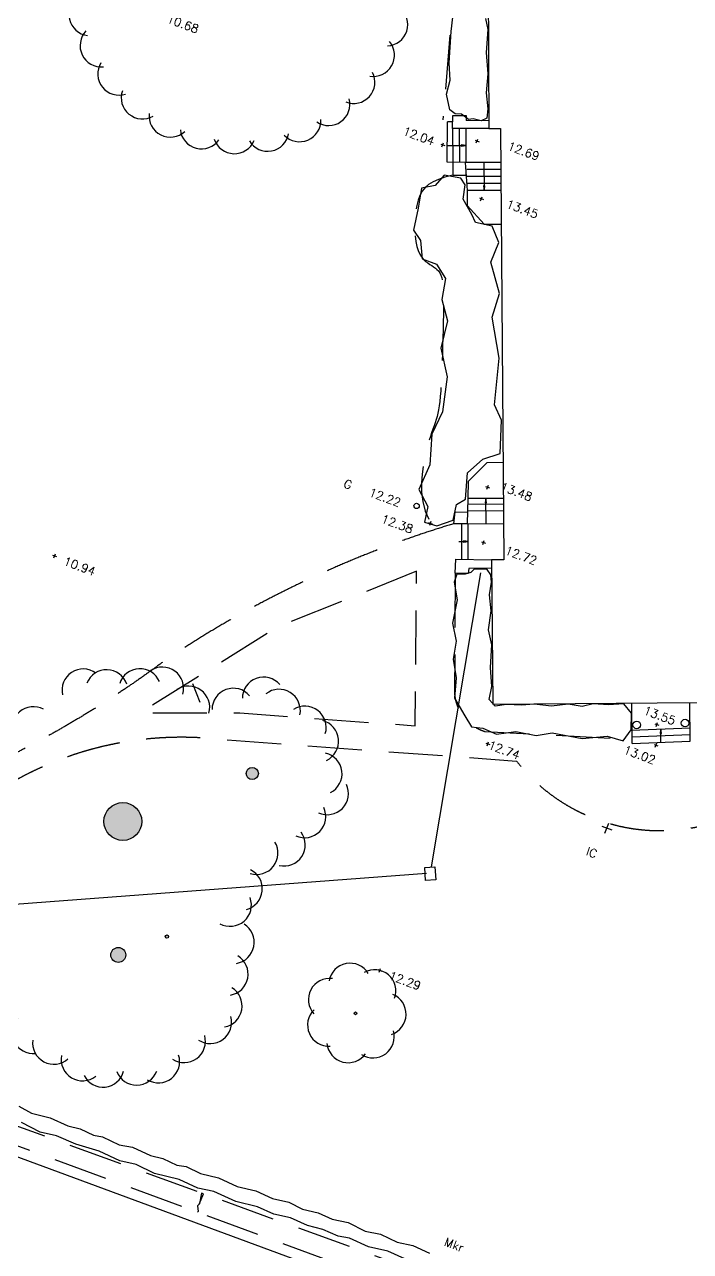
# Model space of a CAD drawing. Header units: millimetres. Extents: x 521005098 to 522149999836, y 174611071 to 175300000107.
# Drawn here: x 521419283 to 521450603, y 174895454 to 174953142 of the extents above; entities that cross this region are included whole.
import ezdxf

# ---------------------------------------------------------------- set-up
doc = ezdxf.new("R2010")
doc.units = ezdxf.units.MM
doc.header["$LTSCALE"] = 200
doc.linetypes.add('survey-A$0$DASHED', pattern=[19.05, 12.7, -6.35])
for name, color, linetype in [('0-35TEXT', 3, 'Continuous'), ('survey-A$0$BOUNDARY', 8, 'Continuous'), ('survey-A$0$BT', 8, 'Continuous'), ('survey-A$0$BUILDING', 8, 'Continuous'), ('survey-A$0$DETAIL', 8, 'Continuous'), ('survey-A$0$LEVEL', 8, 'Continuous'), ('survey-A$0$SERVICE', 8, 'Continuous'), ('survey-A$0$STAIRS', 8, 'Continuous'), ('survey-A$0$TEXT_SERVICE', 8, 'Continuous'), ('survey-A$0$VEGETATION', 8, 'Continuous')]:
    doc.layers.add(name, color=color, linetype=linetype)
doc.styles.add('survey-A$0$ROMANS', font='Romans.shx')

# ---------------------------------------------------------------- blocks, each defined once
blk = doc.blocks.new('survey-A')
at = {"layer": 'survey-A$0$VEGETATION', "linetype": 'Continuous'}
h = blk.add_hatch(color=256, dxfattribs=at)
edge = h.paths.add_edge_path()
edge.add_arc((521423908, 174915671), 891, -20.42304, 339.57696)
edge = h.paths.add_edge_path()
edge.add_arc((521429994, 174917929), 286, -20.42304, 339.57696)
edge = h.paths.add_edge_path()
edge.add_arc((521423691, 174909397), 350, -20.42304, 339.57696)
edge = h.paths.add_edge_path()
edge.add_arc((521425979, 174910258), 79.6, -20.42304, 339.57696)
edge = h.paths.add_edge_path()
edge.add_arc((521434848, 174906650), 63.7, -20.42304, 339.57696)
at = {"layer": 'survey-A$0$BOUNDARY', "linetype": 'Continuous', "flags": 128}
blk.add_lwpolyline([(521396710, 174908116), (521439370, 174892370), (521426162, 174856572)], dxfattribs=at)
at = {"layer": 'survey-A$0$BT', "linetype": 'Continuous', "flags": 128}
for points in [[(521440727, 174927362), (521438408, 174913532)], [(521438184, 174913228), (521395075, 174909980)]]:
    blk.add_lwpolyline(points, dxfattribs=at)
at = {"layer": 'survey-A$0$BUILDING', "linetype": 'Continuous', "flags": 128}
blk.add_lwpolyline([(521462390, 174948417), (521462407, 174958267), (521454999, 174958205), (521455011, 174955165), (521441081, 174955045), (521441120, 174948250), (521441672, 174948249), (521441832, 174927969), (521441250, 174927978), (521441313, 174921193), (521462575, 174921362), (521462547, 174928158), (521459179, 174928140), (521459069, 174948399), (521462390, 174948417)], dxfattribs=at)
at = {"layer": 'survey-A$0$DETAIL', "linetype": 'Continuous'}
for p, q in [((521439418, 174948575), (521439174, 174948575)), ((521441121, 174948620), (521440048, 174948623)), ((521441120, 174948250), (521439417, 174948255)), ((521440013, 174946662), (521439165, 174946663)), ((521440908, 174943754), (521441708, 174943760)), ((521441044, 174932553), (521441796, 174932559)), ((521427547, 174921259), (521427192, 174922146))]:
    blk.add_line(p, q, dxfattribs=at)
at = {"layer": 'survey-A$0$DETAIL', "linetype": 'survey-A$0$DASHED', "flags": 128}
for points in [[(521439472, 174929672, 0.073938), (521425986, 174923314, -0.121747), (521404696, 174914286), (521398264, 174914217, -0.414954), (521395448, 174919184), (521401602, 174935947), (521409246, 174956822), (521414615, 174971446), (521422009, 174991648), (521425649, 175001922)], [(521439543, 174927326), (521439502, 174921852, 0.331), (521440921, 174919908), (521447879, 174919535)], [(521380766, 174879144), (521387334, 174897094), (521390386, 174905477), (521392410, 174911187, -0.178501), (521394051, 174912723, -0.118015), (521397225, 174912355, 0.092724), (521417508, 174916768, -0.18539), (521428659, 174919520), (521442420, 174918512, 0.368926), (521453377, 174916339), (521463405, 174916335)], [(521416559, 174822110), (521416301, 174822501), (521422247, 174841796), (521426003, 174851766, 0.919436), (521429246, 174860328), (521433130, 174871660), (521441698, 174893102), (521415461, 174902594), (521413552, 174902405)]]:
    blk.add_lwpolyline(points, format="xyb", dxfattribs=at)
for points in [[(521447751, 174956393), (521439537, 174955825), (521438960, 174948658)], [(521439422, 174946053), (521439057, 174945962), (521438749, 174945862), (521438494, 174945749), (521438286, 174945620), (521438118, 174945473), (521437985, 174945303), (521437881, 174945109), (521437799, 174944886), (521437735, 174944634), (521437688, 174944359), (521437657, 174944070), (521437642, 174943776), (521437643, 174943484), (521437660, 174943203), (521437692, 174942943), (521437739, 174942711), (521437801, 174942513), (521437875, 174942348), (521437959, 174942212), (521438050, 174942099), (521438146, 174942007), (521438244, 174941930), (521438341, 174941864), (521438435, 174941806), (521438523, 174941750), (521438605, 174941692), (521438681, 174941629), (521438749, 174941555), (521438809, 174941466), (521438861, 174941358), (521438904, 174941226), (521438939, 174941065), (521438963, 174940874), (521438980, 174940651), (521438989, 174940401), (521438992, 174940124), (521438990, 174939823), (521438985, 174939500), (521438976, 174939158), (521438967, 174938797), (521438957, 174938422), (521438947, 174938038), (521438936, 174937651), (521438924, 174937269), (521438910, 174936898), (521438895, 174936544), (521438878, 174936213), (521438859, 174935914), (521438838, 174935649), (521438814, 174935417), (521438787, 174935212), (521438757, 174935029), (521438723, 174934863), (521438685, 174934710), (521438643, 174934564), (521438596, 174934420), (521438545, 174934274), (521438490, 174934120), (521438431, 174933952), (521438370, 174933767), (521438305, 174933559), (521438238, 174933321), (521438170, 174933051), (521438101, 174932741), (521438033, 174932389), (521437977, 174932002), (521437946, 174931588), (521437952, 174931155), (521438009, 174930711), (521438128, 174930266), (521438323, 174929826), (521438605, 174929402)], [(521413552, 174902405), (521439949, 174892693), (521427825, 174859865)]]:
    blk.add_lwpolyline(points, dxfattribs=at)
at = {"layer": 'survey-A$0$DETAIL', "linetype": 'Continuous', "flags": 128}
for points in [[(521439417, 174948255), (521439419, 174948865), (521440049, 174948863), (521440048, 174948623)], [(521439423, 174946663), (521439422, 174946053), (521440052, 174946052), (521440053, 174946306)], [(521440013, 174946662), (521440098, 174945345), (521440104, 174944628), (521440908, 174943754)], [(521440122, 174929666), (521440151, 174930867), (521440159, 174931670), (521441044, 174932553)], [(521440122, 174929666), (521439472, 174929672), (521439535, 174930224), (521440135, 174930209)], [(521441254, 174927574), (521440177, 174927564), (521440147, 174927337), (521439543, 174927349), (521439560, 174928005), (521441250, 174927978)]]:
    blk.add_lwpolyline(points, dxfattribs=at)
at = {"layer": 'survey-A$0$DETAIL', "flags": 128}
for points in [[(521440976, 174930841), (521440984, 174930849)], [(521427507, 174897703), (521427505, 174897695), (521427420, 174897593), (521427442, 174897328), (521427420, 174897302)]]:
    blk.add_lwpolyline(points, dxfattribs=at)
at = {"layer": 'survey-A$0$DETAIL', "linetype": 'survey-A$0$DASHED', "flags": 128}
blk.add_lwpolyline([(521437720, 174927433), (521431196, 174924815), (521424728, 174920779), (521429410, 174920779), (521437656, 174920170)], close=True, dxfattribs=at)
at = {"layer": 'survey-A$0$DETAIL', "flags": 128}
blk.add_lwpolyline([(521427507, 174897703), (521427705, 174898164), (521427610, 174898195)], close=True, dxfattribs=at)
at = {"layer": 'survey-A$0$DETAIL', "linetype": 'Continuous'}
for centre in [(521448076, 174920211), (521450350, 174920295)]:
    blk.add_circle(centre, 180, dxfattribs=at)
at = {"layer": 'survey-A$0$LEVEL', "flags": 128}
for points in [[(521438858, 174947519), (521439045, 174947449)], [(521438916, 174947390), (521438986, 174947578)], [(521440472, 174947700), (521440659, 174947630)], [(521440530, 174947572), (521440600, 174947759)], [(521440734, 174944858), (521440804, 174945045)], [(521440676, 174944986), (521440863, 174944917)], [(521440968, 174931425), (521441156, 174931355)], [(521441027, 174931296), (521441097, 174931483)], [(521438282, 174929725), (521438469, 174929655)], [(521438340, 174929596), (521438410, 174929784)], [(521440838, 174928690), (521440907, 174928878)], [(521440779, 174928819), (521440966, 174928749)], [(521420604, 174928191), (521420792, 174928122)], [(521420663, 174928063), (521420733, 174928250)], [(521448927, 174920265), (521449114, 174920195)], [(521448985, 174920137), (521449055, 174920324)], [(521440976, 174919357), (521441163, 174919287)], [(521441035, 174919228), (521441104, 174919416)], [(521448888, 174919293), (521449075, 174919224)], [(521448947, 174919165), (521449016, 174919352)], [(521435903, 174908707), (521436091, 174908637)], [(521435962, 174908578), (521436032, 174908766)]]:
    blk.add_lwpolyline(points, dxfattribs=at)
at = {"layer": 'survey-A$0$SERVICE'}
for p, q in [((521446581, 174915128), (521446756, 174915596)), ((521446434, 174915449), (521446903, 174915275))]:
    blk.add_line(p, q, dxfattribs=at)
at = {"layer": 'survey-A$0$SERVICE', "linetype": 'Continuous', "flags": 128}
blk.add_lwpolyline([(521438102, 174913504), (521438580, 174913541), (521438627, 174912933), (521438148, 174912896)], close=True, dxfattribs=at)
at = {"layer": 'survey-A$0$SERVICE', "linetype": 'Continuous'}
blk.add_circle((521437723, 174930506), 125, dxfattribs=at)
at = {"layer": 'survey-A$0$STAIRS', "linetype": 'Continuous'}
for p, q in [((521439165, 174946663), (521439174, 174948575)), ((521439417, 174948255), (521439423, 174946663)), ((521439727, 174948256), (521439733, 174946664)), ((521440037, 174948257), (521440043, 174946665)), ((521441685, 174946660), (521440013, 174946662)), ((521441688, 174946331), (521440090, 174946333)), ((521441690, 174946001), (521440093, 174946003)), ((521441693, 174945672), (521440095, 174945674)), ((521441695, 174945342), (521440098, 174945345)), ((521440151, 174930867), (521441809, 174930880)), ((521439845, 174928001), (521439852, 174929669)), ((521440145, 174928000), (521440152, 174929667)), ((521447853, 174919342), (521447838, 174921244)), ((521450587, 174919444), (521450573, 174921266)), ((521447830, 174919972), (521450582, 174920074)), ((521447851, 174919657), (521450585, 174919759)), ((521447853, 174919342), (521450587, 174919444))]:
    blk.add_line(p, q, dxfattribs=at)
at = {"layer": 'survey-A$0$STAIRS', "flags": 128}
for points in [[(521439169, 174947454), (521440040, 174947461)], [(521439820, 174947481), (521439866, 174947436)], [(521439820, 174947467), (521439854, 174947434)], [(521439820, 174947453), (521439841, 174947432)], [(521439820, 174947439), (521439829, 174947430)], [(521439827, 174947488), (521439879, 174947438)], [(521439843, 174947486), (521439891, 174947440)], [(521439860, 174947484), (521439903, 174947441)], [(521439876, 174947482), (521439916, 174947443)], [(521439892, 174947480), (521439928, 174947445)], [(521439909, 174947478), (521439941, 174947447)], [(521439925, 174947476), (521439953, 174947449)], [(521439942, 174947474), (521439965, 174947450)], [(521439958, 174947472), (521439978, 174947452)], [(521439974, 174947470), (521439990, 174947454)], [(521439991, 174947467), (521440003, 174947456)], [(521440007, 174947465), (521440015, 174947458)], [(521440885, 174946661), (521440897, 174945344)], [(521440874, 174945563), (521440866, 174945555)], [(521440888, 174945563), (521440868, 174945542)], [(521440903, 174945564), (521440870, 174945530)], [(521440917, 174945564), (521440871, 174945517)], [(521440924, 174945557), (521440873, 174945505)], [(521440922, 174945540), (521440875, 174945493)], [(521440920, 174945524), (521440877, 174945480)], [(521440918, 174945508), (521440879, 174945468)], [(521440916, 174945491), (521440880, 174945455)], [(521440913, 174945475), (521440882, 174945443)], [(521440911, 174945458), (521440884, 174945430)], [(521440909, 174945442), (521440886, 174945418)], [(521440907, 174945426), (521440888, 174945406)], [(521440905, 174945409), (521440889, 174945393)], [(521440903, 174945393), (521440891, 174945381)], [(521440901, 174945376), (521440893, 174945368)], [(521440953, 174930660), (521441003, 174930712)], [(521440955, 174930677), (521441002, 174930724)], [(521440957, 174930693), (521441000, 174930737)], [(521440959, 174930709), (521440998, 174930749)], [(521440960, 174930653), (521441005, 174930699)], [(521440961, 174930726), (521440996, 174930762)], [(521440963, 174930742), (521440994, 174930774)], [(521440965, 174930759), (521440993, 174930786)], [(521440967, 174930775), (521440991, 174930799)], [(521440969, 174930791), (521440989, 174930811)], [(521440972, 174930808), (521440987, 174930824)], [(521440974, 174930824), (521440985, 174930836)], [(521440974, 174930653), (521441007, 174930687)], [(521440990, 174929659), (521440980, 174930873)], [(521440988, 174930653), (521441009, 174930675)], [(521441002, 174930654), (521441011, 174930662)], [(521439928, 174928854), (521439975, 174928808)], [(521439935, 174928861), (521439987, 174928810)], [(521439952, 174928859), (521439999, 174928812)], [(521439968, 174928857), (521440012, 174928814)], [(521439984, 174928854), (521440024, 174928815)], [(521440001, 174928852), (521440037, 174928817)], [(521440017, 174928850), (521440049, 174928819)], [(521440034, 174928848), (521440062, 174928821)], [(521440050, 174928846), (521440074, 174928823)], [(521439713, 174928830), (521440148, 174928833)], [(521439928, 174928839), (521439962, 174928806)], [(521439929, 174928825), (521439950, 174928805)], [(521439929, 174928811), (521439937, 174928803)], [(521440066, 174928844), (521440086, 174928824)], [(521440083, 174928842), (521440099, 174928826)], [(521440099, 174928840), (521440111, 174928828)], [(521440116, 174928838), (521440124, 174928830)], [(521449179, 174919810), (521449229, 174919861)], [(521449181, 174919826), (521449228, 174919874)], [(521449183, 174919842), (521449226, 174919886)], [(521449185, 174919859), (521449224, 174919899)], [(521449186, 174919803), (521449231, 174919849)], [(521449187, 174919875), (521449222, 174919911)], [(521449189, 174919892), (521449220, 174919923)], [(521449191, 174919908), (521449219, 174919936)], [(521449193, 174919924), (521449217, 174919948)], [(521449195, 174919941), (521449215, 174919961)], [(521449198, 174919957), (521449213, 174919973)], [(521449200, 174919974), (521449211, 174919986)], [(521449200, 174919803), (521449233, 174919836)], [(521449202, 174919990), (521449210, 174919998)], [(521449211, 174919393), (521449206, 174920023)], [(521449214, 174919803), (521449235, 174919824)], [(521449228, 174919803), (521449237, 174919812)]]:
    blk.add_lwpolyline(points, dxfattribs=at)
for points in [[(521440040, 174947461), (521439820, 174947489), (521439820, 174947429)], [(521440897, 174945344), (521440925, 174945564), (521440865, 174945563)], [(521440980, 174930873), (521440952, 174930653), (521441012, 174930654)], [(521440148, 174928833), (521439928, 174928862), (521439929, 174928801)], [(521449206, 174920023), (521449178, 174919803), (521449238, 174919803)]]:
    blk.add_lwpolyline(points, close=True, dxfattribs=at)
at = {"layer": 'survey-A$0$STAIRS', "linetype": 'Continuous', "flags": 128}
for points in [[(521441812, 174930573), (521440144, 174930587)], [(521441814, 174930266), (521440137, 174930280)], [(521441819, 174929652), (521440122, 174929666)]]:
    blk.add_lwpolyline(points, dxfattribs=at)
at = {"layer": 'survey-A$0$VEGETATION', "linetype": 'Continuous', "flags": 128}
for points in [[(521440969, 174953431), (521441068, 174952911), (521440997, 174951832), (521441079, 174950823), (521440999, 174949925), (521441079, 174949184), (521441026, 174948733), (521440765, 174948614), (521440380, 174948707), (521440168, 174948684), (521439841, 174948933), (521439540, 174948943), (521439279, 174949129), (521439123, 174949874), (521439300, 174950519), (521439249, 174951339), (521439342, 174952817), (521439466, 174953901)], [(521440500, 174943827), (521440324, 174944212), (521439910, 174944926), (521440004, 174945610), (521439802, 174945925), (521439012, 174946059), (521438593, 174945576), (521437948, 174945456), (521437797, 174944514), (521437572, 174943479), (521437911, 174942993), (521437987, 174942125), (521438655, 174941877), (521439082, 174941199), (521438917, 174940221), (521439179, 174939205), (521438862, 174937924), (521439159, 174936575), (521438948, 174934935), (521438438, 174933886), (521438341, 174932444), (521437826, 174931277), (521438249, 174930481), (521438093, 174929740), (521438668, 174929565), (521439448, 174929834), (521439604, 174930575), (521440015, 174930822), (521440117, 174932062), (521440839, 174932713), (521441654, 174932969), (521441720, 174934542), (521441390, 174935265), (521441608, 174937461), (521441283, 174939380), (521441618, 174940494), (521441206, 174941966), (521441594, 174942900), (521441277, 174943658), (521440500, 174943827)], [(521441220, 174927273), (521441038, 174927517), (521440437, 174927530), (521440272, 174927371), (521440006, 174927295), (521439612, 174927300), (521439490, 174926924), (521439631, 174926098), (521439416, 174925000), (521439582, 174924147), (521439442, 174923295), (521439584, 174922425), (521439512, 174921476), (521439984, 174920641), (521440310, 174920124), (521440843, 174920066), (521441485, 174919783), (521442392, 174919903), (521443340, 174919708), (521444093, 174919841), (521445506, 174919580), (521446689, 174919685), (521447432, 174919461), (521447810, 174919979), (521447832, 174920771), (521447463, 174921198), (521446750, 174921148), (521446029, 174921196), (521445511, 174921081), (521444858, 174921193), (521444064, 174921093), (521443246, 174921187), (521442652, 174921143), (521441944, 174921178), (521441411, 174921095), (521441133, 174921410), (521441261, 174922013), (521441198, 174922906), (521441253, 174923976), (521441103, 174924688), (521441230, 174925572), (521441157, 174926320), (521441248, 174926919), (521441220, 174927273)], [(521437168, 174895111), (521436374, 174895464), (521435464, 174895673), (521434569, 174896074), (521434039, 174896178), (521433315, 174896494), (521432584, 174896668), (521431785, 174897038), (521431006, 174897209), (521430237, 174897557), (521429218, 174897807), (521428184, 174898280), (521427428, 174898428), (521426555, 174898830), (521425403, 174899125), (521424537, 174899550), (521423758, 174899721), (521422790, 174900175), (521421696, 174900499), (521420786, 174900890), (521420026, 174901070), (521419134, 174901520)], [(521419018, 174902282), (521419617, 174901961), (521420482, 174901742), (521421319, 174901353), (521421905, 174901217), (521422523, 174900920), (521422957, 174900851), (521423741, 174900471), (521424364, 174900353), (521425202, 174899964), (521425792, 174899827), (521426445, 174899511), (521426878, 174899453), (521427553, 174899114), (521428403, 174898911), (521429284, 174898501), (521430165, 174898312), (521430941, 174897941), (521431706, 174897775), (521432351, 174897437), (521433093, 174897264), (521433756, 174896965), (521434505, 174896810), (521435307, 174896408), (521436023, 174896261), (521436804, 174895893), (521437547, 174895735), (521438325, 174895367)]]:
    blk.add_lwpolyline(points, dxfattribs=at)
at = {"layer": 'survey-A$0$VEGETATION', "linetype": 'Continuous'}
for centre, radius in [((521429994, 174917929), 286), ((521423908, 174915671), 891), ((521425979, 174910258), 79.6), ((521423691, 174909397), 350), ((521434848, 174906650), 63.7)]:
    blk.add_circle(centre, radius, dxfattribs=at)
for centre, start, end in [((521422366, 174953623), 123.9453, 263.21703), ((521436307, 174953133), 273.0075, 52.27923), ((521422896, 174952148), 136.32035, 275.59208), ((521435680, 174951697), 260.57412, 39.84585), ((521423730, 174950822), 148.69663, 287.96836), ((521434760, 174950430), 248.12156, 27.39329), ((521424829, 174949704), 161.0729, 300.34463), ((521433587, 174949392), 235.66899, 14.94073), ((521426141, 174948849), 173.44917, 312.7209), ((521432219, 174948631), 223.21647, 2.4882), ((521427606, 174948294), 185.86132, 325.13305), ((521430718, 174948183), 210.76475, 350.03648), ((521429156, 174948069), 198.31303, 337.58476), ((521422045, 174921843), 53.67198, 192.94371), ((521423144, 174921807), 18.85591, 158.12764), ((521424712, 174921852), 23.12807, 162.3998), ((521425765, 174921931), 344.42527, 123.697), ((521426995, 174921039), 344.42527, 123.697), ((521429103, 174920934), 40.52656, 179.7983), ((521430529, 174921458), 40.52656, 179.7983), ((521431256, 174920886), 348.85344, 128.12517), ((521419699, 174920068), 61.31713, 200.58887), ((521432472, 174920093), 343.25066, 122.52239), ((521433052, 174919446), 295.72299, 74.99473), ((521433215, 174917912), 297.71287, 76.9846), ((521433520, 174916990), 245.8269, 25.09864), ((521432454, 174915907), 245.8269, 25.09864), ((521431489, 174914575), 256.93945, 36.21118), ((521430204, 174914184), 252.11285, 31.38458), ((521429467, 174912503), 284.48338, 63.75511), ((521428953, 174911741), 241.11677, 20.3885), ((521429087, 174909986), 279.40862, 58.68035), ((521428799, 174908495), 279.40862, 58.68035), ((521434594, 174908007), 31.26161, 170.53334), ((521435748, 174907702), 339.83304, 119.10477), ((521433637, 174907295), 82.69018, 221.96191), ((521428517, 174906995), 279.95458, 59.22631), ((521436228, 174906610), 288.40447, 67.6762), ((521419688, 174905762), 137.15971, 276.43144), ((521428020, 174906229), 236.53785, 15.80958), ((521433596, 174906103), 134.11875, 273.39048), ((521435674, 174905553), 236.9759, 16.24763), ((521420664, 174905258), 172.2493, 311.52103), ((521426793, 174905332), 236.53785, 15.80958), ((521434502, 174905328), 185.54732, 324.81906), ((521422005, 174904477), 169.40769, 308.67942), ((521425578, 174904378), 238.70847, 17.9802), ((521422976, 174904178), 206.49334, 345.76507), ((521424559, 174904272), 200.65602, 339.92775)]:
    blk.add_arc(centre, 1000, start, end, dxfattribs=at)
at = {"layer": 'survey-A$0$LEVEL', "style": 'survey-A$0$ROMANS'}
for s, p in [('10.68', (521425938, 174953255)), ('12.04', (521437034, 174947978)), ('12.69', (521441962, 174947271)), ('13.45', (521441903, 174944547)), ('12.22', (521435443, 174930989)), ('13.48', (521441623, 174931260)), ('12.38', (521436020, 174929743)), ('12.72', (521441844, 174928259)), ('10.94', (521421084, 174927753)), ('13.55', (521448362, 174920735)), ('12.74', (521441048, 174919110)), ('13.02', (521447422, 174918887)), ('12.29', (521436383, 174908268))]:
    blk.add_text(s, height=400, rotation=339.57696, dxfattribs=at).set_placement(p)
at = {"layer": 'survey-A$0$TEXT_SERVICE', "linetype": 'Continuous', "style": 'survey-A$0$ROMANS'}
for s, p in [('G', (521434253, 174931399)), ('IC', (521445657, 174914107)), ('Mkr', (521438987, 174895743))]:
    blk.add_text(s, height=400, rotation=339.57696, dxfattribs=at).set_placement(p)

msp = doc.modelspace()

# ---------------------------------------------------------------- block references
at = {"layer": '0-35TEXT'}
msp.add_blockref('survey-A', (0, 0), dxfattribs=at)

doc.saveas('drawing.dxf')
